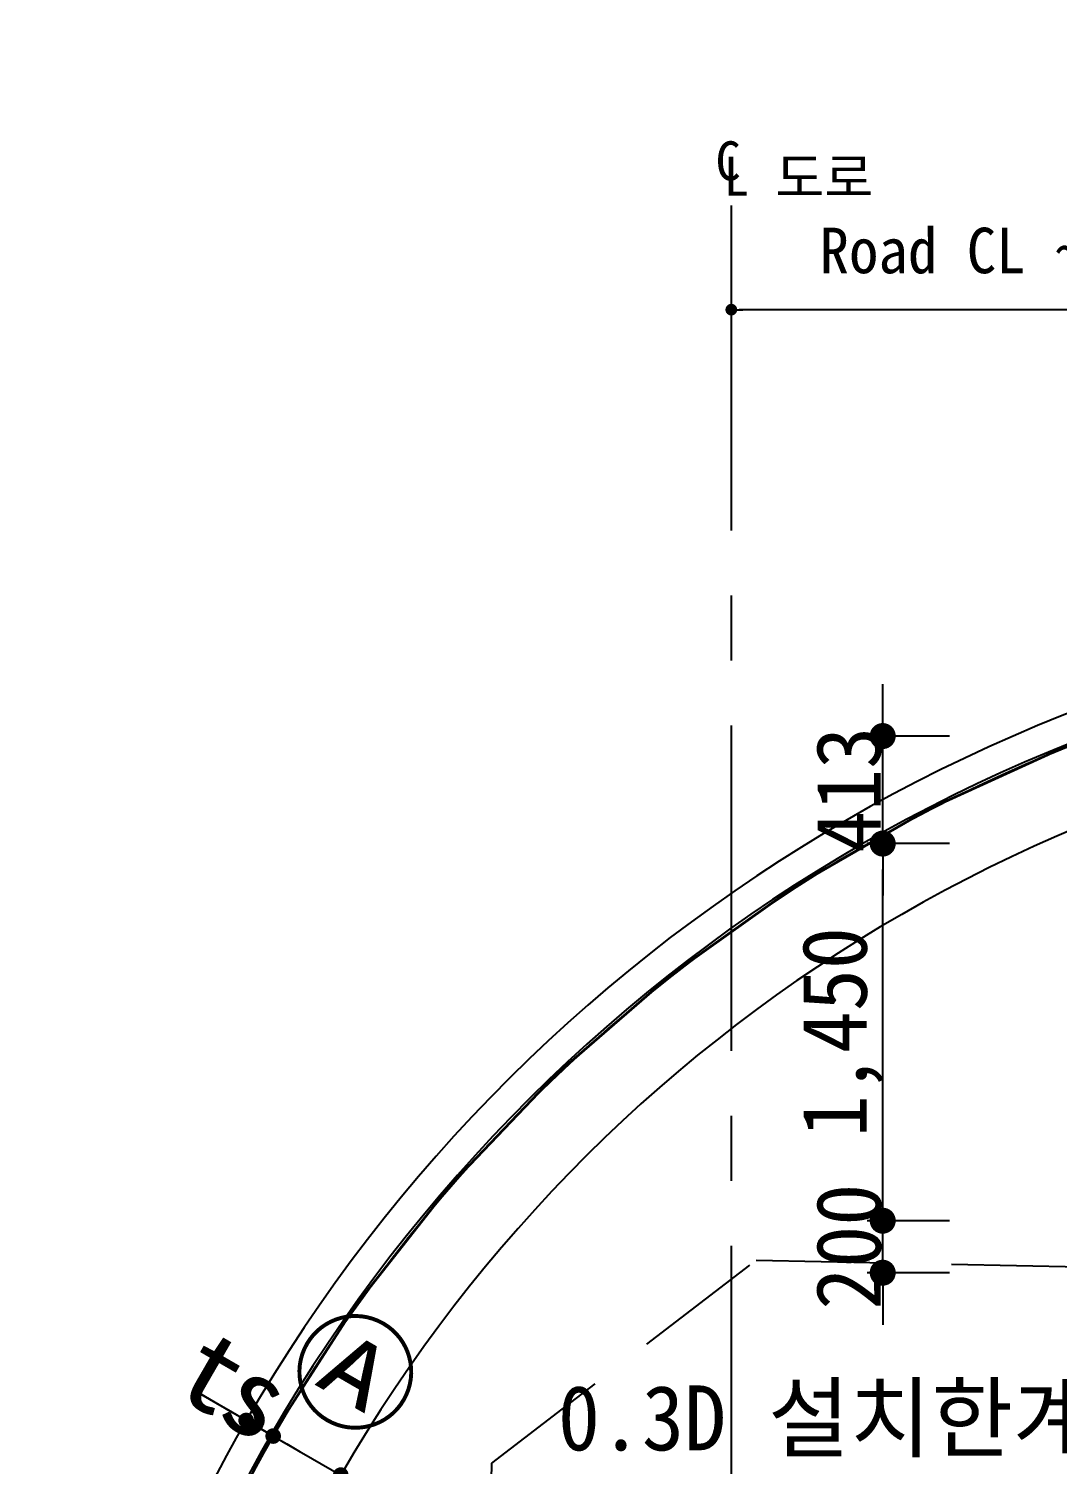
# Model space of a CAD drawing. Header units: millimetres. Extents: x -69382 to 174843, y -46375 to 101648.
# Drawn here: x -18326 to -14372, y 16769 to 22289 of the extents above; entities that cross this region are included whole.
import ezdxf

# ---------------------------------------------------------------- set-up
doc = ezdxf.new("R2010")
doc.units = ezdxf.units.MM
doc.header["$LTSCALE"] = 1000
for name, pattern in [('A-CENTR01', [2, 1.25, -0.25, 0.25, -0.25]), ('A-DASHD01', [0.75, 0.5, -0.25]), ('A-HIDDN01', [0.375, 0.25, -0.125])]:
    doc.linetypes.add(name, pattern=pattern)
for name, color, linetype in [('-길작업', 255, 'Continuous'), ('CS-CNTL', 1, 'A-CENTR01'), ('CS-CONC', 4, 'Continuous'), ('CS-DIML', 1, 'Continuous'), ('CS-HIDL', 2, 'A-DASHD01'), ('CS-LEAT', 3, 'Continuous'), ('CS-TEXT', 3, 'Continuous'), ('CST-01-02-02-G05-CS-EXCV', 3, 'CFZ008'), ('DIM1', 1, 'Continuous'), ('J', 4, 'Continuous')]:
    doc.layers.add(name, color=color, linetype=linetype)
doc.styles.get("Standard").update_dxf_attribs({"font": 'txt.shx', "bigfont": 'whgtxt.shx'})
doc.styles.add('WGTXT', font='DotumChe.ttf')
doc.linetypes.add('CFZ008', pattern='A,0.9,-0.2,[106,KHCLINE.shx,S=0.00606,R=180,X=0,Y=0],0.9', length=2)
doc.dimstyles.new('DIM-01', dxfattribs={"dimscale": 100, "dimtxt": 3, "dimasz": 0.6, "dimexe": 0, "dimexo": 0, "dimgap": 1, "dimtad": 1, "dimdec": 0, "dimrnd": 0.001, "dimzin": 1, "dimdsep": 46, "dimlunit": 6, "dimtxsty": 'WGTXT', "dimblk": 'DOT', "dimcen": 0, "dimclrd": 1, "dimclre": 1, "dimclrt": 3, "dimadec": 4, "dimazin": 0, "dimtfac": 1, "dimtdec": 0, "dimtix": 1, "dimtmove": 2, "dimatfit": 3, "dimldrblk": 'DOT', "dimfxl": 1.5, "dimlwd": -1, "dimarcsym": 0})
doc.dimstyles.new('DIM-50(j)', dxfattribs={"dimscale": 50, "dimtxt": 3, "dimasz": 0.6, "dimexe": 1.25, "dimexo": 0, "dimgap": 1.25, "dimtad": 1, "dimdec": 0, "dimdsep": 46, "dimlunit": 6, "dimtxsty": 'WGTXT', "dimblk": 'CMRSPOS', "dimcen": 6.375, "dimclrd": 1, "dimclre": 1, "dimclrt": 3, "dimadec": 4, "dimazin": 0, "dimtfac": 1, "dimtdec": 0, "dimtix": 1, "dimtmove": 2, "dimatfit": 1, "dimldrblk": 'CMRSPOS', "dimfxl": 1.25, "dimtolj": 1, "dimtzin": 0, "dimarcsym": 0})
doc.dimstyles.get("Standard").update_dxf_attribs({"dimtxt": 0.18, "dimasz": 0.18, "dimexe": 0.18, "dimexo": 0.0625, "dimgap": 0.09, "dimtad": 0, "dimtih": 1, "dimtoh": 1, "dimdec": 4, "dimzin": 0, "dimdsep": 46, "dimtxsty": 'Standard', "dimcen": 0.09, "dimadec": 0, "dimazin": 0, "dimtfac": 1, "dimtdec": 4, "dimtofl": 0, "dimtmove": 0, "dimatfit": 3, "dimfxl": 1, "dimtolj": 1, "dimtzin": 0, "dimarcsym": 0})

# ---------------------------------------------------------------- blocks, each defined once
blk = doc.blocks.new('_Dot')
at = {"layer": 'DIM1'}
blk.add_line((0, 0), (-1, 0), dxfattribs=at)
at = {"layer": 'DIM1', "const_width": 0.5}
blk.add_lwpolyline([(-0.25, 0, 1), (0.25, 0, 1)], format="xyb", close=True, dxfattribs=at)
blk = doc.blocks.new('*D520')
at = {"layer": 'CS-DIML', "color": 1, "transparency": 16777216}
for p, q in [((-17542, 16968), (-17593.9, 16998)), ((-17386.1, 16878), (-17490, 16938)), ((-17334.1, 16848), (-17282.2, 16818))]:
    blk.add_line(p, q, dxfattribs=at)
at = {"layer": 'Defpoints', "color": 0, "transparency": 16777216}
for p in [(-17490, 16938), (-17490, 16938), (-17386.1, 16878)]:
    blk.add_point(p, dxfattribs=at)
at = {"layer": 'CS-DIML', "color": 1, "transparency": 16777216, "xscale": 60, "yscale": 60, "zscale": 60}
for p, rotation in [((-17490, 16938), 329.9999999999691), ((-17386.1, 16878), 149.9999999999691)]:
    blk.add_blockref('_Dot', p, dxfattribs=dict(at, rotation=rotation))
at = {"layer": 'CS-DIML', "color": 3, "transparency": 16777216, "insert": (-17537.6, 17074.9), "char_height": 300, "attachment_point": 5, "rotation": 330, "style": 'WGTXT'}
blk.add_mtext('ts', dxfattribs=at)
blk = doc.blocks.new('*D501')
at = {"layer": 'CS-DIML', "color": 1, "transparency": 16777216}
for p, q in [((-15043.4, 17806), (-15043.4, 17906)), ((-14786.3, 17706), (-15103.4, 17706)), ((-15043.4, 17506), (-15043.4, 17706)), ((-14786.3, 17506), (-15103.4, 17506)), ((-15043.4, 17406), (-15043.4, 17306))]:
    blk.add_line(p, q, dxfattribs=at)
at = {"layer": 'Defpoints', "color": 0, "transparency": 16777216}
for p in [(-15043.4, 17706), (-14611.3, 17706), (-14611.3, 17506)]:
    blk.add_point(p, dxfattribs=at)
at = {"layer": 'CS-DIML', "color": 1, "transparency": 16777216, "xscale": 100, "yscale": 100, "zscale": 100}
for p, rotation in [((-15043.4, 17706), 270), ((-15043.4, 17506), 90)]:
    blk.add_blockref('_Dot', p, dxfattribs=dict(at, rotation=rotation))
at = {"layer": 'CS-DIML', "color": 3, "transparency": 16777216, "insert": (-15173.6, 17606), "char_height": 250, "attachment_point": 5, "rotation": 90, "style": 'WGTXT'}
blk.add_mtext('\\A1;200', dxfattribs=at)
blk = doc.blocks.new('*D502')
at = {"layer": 'CS-DIML', "color": 1, "transparency": 16777216}
for p, q in [((-14786.3, 19155.9), (-15103.4, 19155.9)), ((-15043.4, 17806), (-15043.4, 19055.9)), ((-14786.3, 17706), (-15103.4, 17706))]:
    blk.add_line(p, q, dxfattribs=at)
at = {"layer": 'Defpoints', "color": 0, "transparency": 16777216}
for p in [(-15043.4, 19155.9), (-14611.3, 19155.9), (-14611.3, 17706)]:
    blk.add_point(p, dxfattribs=at)
at = {"layer": 'CS-DIML', "color": 1, "transparency": 16777216, "xscale": 100, "yscale": 100, "zscale": 100}
for p, rotation in [((-15043.4, 19155.9), 90), ((-15043.4, 17706), 270)]:
    blk.add_blockref('_Dot', p, dxfattribs=dict(at, rotation=rotation))
at = {"layer": 'CS-DIML', "color": 3, "transparency": 16777216, "insert": (-15197.2, 18430.9), "char_height": 250, "attachment_point": 5, "rotation": 90, "style": 'WGTXT'}
blk.add_mtext('\\A1;1,450', dxfattribs=at)
blk = doc.blocks.new('*D503')
at = {"layer": 'CS-DIML', "color": 1, "transparency": 16777216}
for p, q in [((-15043.4, 19669.3), (-15043.4, 19769.3)), ((-14786.3, 19569.3), (-15103.4, 19569.3)), ((-15043.4, 19155.9), (-15043.4, 19569.3)), ((-14786.3, 19155.9), (-15103.4, 19155.9)), ((-15043.4, 19055.9), (-15043.4, 18955.9))]:
    blk.add_line(p, q, dxfattribs=at)
at = {"layer": 'Defpoints', "color": 0, "transparency": 16777216}
for p in [(-15043.4, 19569.3), (-14611.3, 19569.3), (-14611.3, 19155.9)]:
    blk.add_point(p, dxfattribs=at)
at = {"layer": 'CS-DIML', "color": 1, "transparency": 16777216, "xscale": 100, "yscale": 100, "zscale": 100}
for p, rotation in [((-15043.4, 19569.3), 270), ((-15043.4, 19155.9), 90)]:
    blk.add_blockref('_Dot', p, dxfattribs=dict(at, rotation=rotation))
at = {"layer": 'CS-DIML', "color": 3, "transparency": 16777216, "insert": (-15173.6, 19362.6), "char_height": 250, "attachment_point": 5, "rotation": 90, "style": 'WGTXT'}
blk.add_mtext('\\A1;413', dxfattribs=at)
blk = doc.blocks.new('*D516')
at = {"layer": 'CS-DIML', "color": 6, "transparency": 16777216}
for p, q in [((-17438, 16908), (-17490, 16938)), ((-17386.1, 16878), (-17126.3, 16728)), ((-17074.3, 16698), (-17022.3, 16668))]:
    blk.add_line(p, q, dxfattribs=at)
at = {"layer": 'Defpoints', "color": 0, "transparency": 16777216}
for p in [(-17386.1, 16878), (-17126.3, 16728), (-17126.3, 16728)]:
    blk.add_point(p, dxfattribs=at)
at = {"layer": 'CS-DIML', "color": 6, "transparency": 16777216, "xscale": 60, "yscale": 60, "zscale": 60}
for p, rotation in [((-17386.1, 16878), 330.0000000024546), ((-17126.3, 16728), 150.0000000024546)]:
    blk.add_blockref('_Dot', p, dxfattribs=dict(at, rotation=rotation))
at = {"layer": 'CS-DIML', "color": 6, "transparency": 16777216, "insert": (-17083.9, 17101.4), "char_height": 350, "attachment_point": 5, "rotation": 330, "style": 'WGTXT'}
blk.add_mtext('Ⓐ', dxfattribs=at)
blk = doc.blocks.new('*D517')
at = {"layer": 'CS-DIML', "color": 1, "transparency": 16777216}
for p, q in [((-17542, 16968), (-17593.9, 16998)), ((-17386.1, 16878), (-17490, 16938)), ((-17334.1, 16848), (-17282.2, 16818))]:
    blk.add_line(p, q, dxfattribs=at)
at = {"layer": 'Defpoints', "color": 0, "transparency": 16777216}
for p in [(-17490, 16938), (-17490, 16938), (-17386.1, 16878)]:
    blk.add_point(p, dxfattribs=at)
at = {"layer": 'CS-DIML', "color": 1, "transparency": 16777216, "xscale": 60, "yscale": 60, "zscale": 60}
for p, rotation in [((-17490, 16938), 330.0000000010302), ((-17386.1, 16878), 150.0000000010301)]:
    blk.add_blockref('_Dot', p, dxfattribs=dict(at, rotation=rotation))
at = {"layer": 'CS-DIML', "color": 3, "transparency": 16777216, "insert": (-17532.1, 17071.8), "char_height": 300, "attachment_point": 5, "rotation": 330, "style": 'WGTXT'}
blk.add_mtext('ts', dxfattribs=at)
blk = doc.blocks.new('CMRSPOS')
at = {"layer": 'CS-DIML', "color": 1}
blk.add_line((-0.75, 0), (-1.5, 0), dxfattribs=at)
at = {"layer": 'CS-DIML', "color": 1, "const_width": 0.75}
blk.add_lwpolyline([(-0.375, 0, 1), (0.375, 0, 1)], format="xyb", close=True, dxfattribs=at)
blk = doc.blocks.new('*D497')
at = {"layer": 'CS-DIML', "color": 6, "lineweight": -2, "transparency": 16777216}
for p, q in [((-15625.4, 21208.6), (-15625.4, 21146.1)), ((-12055.4, 21208.6), (-15595.4, 21208.6)), ((-12025.4, 21208.6), (-12025.4, 21146.1))]:
    blk.add_line(p, q, dxfattribs=at)
at = {"layer": 'Defpoints', "color": 0, "transparency": 16777216}
for p in [(-15625.4, 21208.6), (-15625.4, 21208.6), (-12025.4, 21208.6)]:
    blk.add_point(p, dxfattribs=at)
at = {"layer": 'CS-DIML', "color": 6, "lineweight": -2, "transparency": 16777216, "xscale": 30, "yscale": 30, "zscale": 30, "rotation": 180}
blk.add_blockref('CMRSPOS', (-15625.4, 21208.6), dxfattribs=at)
at = {"layer": 'CS-DIML', "color": 6, "lineweight": -2, "transparency": 16777216, "xscale": 30, "yscale": 30, "zscale": 30}
blk.add_blockref('CMRSPOS', (-12025.4, 21208.6), dxfattribs=at)
at = {"layer": 'CS-DIML', "color": 6, "transparency": 16777216, "insert": (-13935.4, 21426.9), "char_height": 175, "attachment_point": 5, "style": 'WGTXT'}
blk.add_mtext('\\A1;Road CL ~ Tunnel CL 거리', dxfattribs=at)

msp = doc.modelspace()

# ---------------------------------------------------------------- linework, layer by layer
at = {"layer": '-길작업', "color": 3}
msp.add_circle((-11340.1893, 15806.461), 12116.7265, dxfattribs=at)
at = {"layer": 'CS-CNTL'}
msp.add_line((-15625.3782, 21609.6277), (-15625.3782, 11695.6163), dxfattribs=at)
at = {"layer": 'CS-CONC'}
for centre, radius, start, end in [((-12025.3782, 13782.9805), 6190, 30, 150), ((-12025.3782, 13782.9805), 5890, 30, 150), ((-12939.6694, 14310.8468), 5134.2674, 150, 203.5192515)]:
    msp.add_arc(centre, radius, start, end, dxfattribs=at)
at = {"layer": 'CS-DIML'}
for p, q in [((-17550.6203, 16972.9805), (-17668.6472, 17041.1234)), ((-17489.9985, 16937.9805), (-17663.2036, 17037.9805))]:
    msp.add_line(p, q, dxfattribs=at)
at = {"layer": 'CS-DIML', "color": 2, "linetype": 'A-HIDDN01', "const_width": 10, "flags": 128}
msp.add_lwpolyline([(-6404.052, 12108.9805), (-6404.052, 12108.9805), (-6199.0529, 12108.9805), (-6199.0366, 12198.7629, -0.269451409), (-6167.7352, 12252.6302, 0.201537786), (-5996.4745, 12496.9861, 0.188817455), (-6660.6049, 16880.4805, 0.577350269), (-17390.6597, 16880.4805, 0.217395331), (-17797.4422, 12632.5793, 0.181398454), (-17597.8221, 12407.227, -0.292415643), (-17561.8292, 12350.9453), (-17561.8292, 12266.9805), (-17356.8292, 12266.9805)], format="xyb", dxfattribs=at)
at = {"layer": 'CS-HIDL'}
msp.add_lwpolyline([(-16625.1783, 12774.9765), (-16545.1943, 16774.1768), (-15529.3974, 17554.0208), (-8330.837, 17410.0496), (-7347.0337, 16590.2135), (-7427.0177, 12591.0133)], dxfattribs=at)
at = {"layer": 'CS-LEAT'}
msp.add_lwpolyline([(-6194.0538, 12103.9805), (-6194.0538, 12103.9805), (-6194.0366, 12198.7619, -0.26958023), (-6165.2357, 12248.2997, 0.199537372), (-5991.6652, 12495.585, 0.188827533), (-6656.2748, 16882.9805, 0.577350269), (-17394.9898, 16882.9805, 0.217400285), (-17802.1363, 12630.8545, 0.182089804), (-17600.0523, 12402.7493, -0.293112127), (-17566.8292, 12350.9453), (-17566.8292, 12261.9805), (-17566.8292, 12261.9805)], format="xyb", dxfattribs=at)
at = {"layer": 'CST-01-02-02-G05-CS-EXCV', "linetype": 'CFZ008', "ltscale": 1.5}
msp.add_lwpolyline([(-5978.9872, 12103.9805, 0.204701934), (-6560.7579, 16937.9805, 0.577350269), (-17489.9985, 16937.9805, 0.235215078), (-17778.2512, 12261.9805)], format="xyb", dxfattribs=at)

# ---------------------------------------------------------------- texts
at = {"layer": 'CS-TEXT', "style": 'WGTXT'}
for s, p in [('C', (-15686.1647, 21706.0086)), ('L', (-15654.5478, 21646.6832)), ('  도로', (-15650.3025, 21642.0264))]:
    msp.add_text(s, height=150, dxfattribs=at).set_placement(p)
at = {"layer": 'J', "color": 3, "style": 'WGTXT'}
msp.add_text('0.3D 설치한계선', height=250, dxfattribs=at).set_placement((-16291.7405, 16822.9384))

# ---------------------------------------------------------------- dimensions: what is measured, and where the dimension line sits
at = {"layer": 'CS-DIML', "color": 6}
dim = msp.add_linear_dim(base=(-15625.3782, 21208.6166), p1=(-12025.3782, 21208.6166), p2=(-15625.3782, 21208.6166), angle=180, text='Road CL ~ Tunnel CL 거리', dimstyle='DIM-50(j)', override={"dimtxt": 3.5, "dimclrd": 6, "dimclre": 6, "dimclrt": 6}, dxfattribs=at)
dim.commit()
dim.dimension.update_dxf_attribs({"geometry": '*D497', "text_midpoint": (-13935.3782, 21426.9409), "dimtype": 160})
at = {"layer": 'CS-DIML'}
for base, p1, p2, picture, middle in [((-15043.3899, 19569.2602), (-14611.3141, 19155.9493), (-14611.3141, 19569.2602), '*D503', (-15173.5563, 19362.6047)), ((-15043.3899, 19155.9493), (-14611.3141, 17705.9501), (-14611.3141, 19155.9493), '*D502', (-15197.1915, 18430.9497)), ((-15043.3899, 17705.9501), (-14611.3141, 17505.9501), (-14611.3141, 17705.9501), '*D501', (-15173.5563, 17605.9501))]:
    dim = msp.add_linear_dim(base=base, p1=p1, p2=p2, angle=90, dimstyle='Standard', override={"dimscale": 50, "dimtxt": 5, "dimasz": 2, "dimexe": 1.2, "dimexo": 3.5, "dimgap": 0.1, "dimtad": 1, "dimtih": 0, "dimtoh": 0, "dimdec": 0, "dimlunit": 6, "dimtxsty": 'WGTXT', "dimblk1": 'Dot', "dimblk2": 'Dot', "dimsah": 1, "dimclrd": 1, "dimclre": 1, "dimclrt": 3, "dimtix": 1, "dimtofl": 1, "dimtmove": 2, "dimlwd": 65535, "dimlwe": 65535}, dxfattribs=at)
    dim.commit()
    dim.dimension.update_dxf_attribs({"geometry": picture, "text_midpoint": middle})
at = {"layer": 'CS-DIML', "color": 6}
dim = msp.add_aligned_dim(p1=(-17386.0755, 16877.9805), p2=(-17126.2678, 16727.9805), distance=0, text='Ⓐ', dimstyle='DIM-01', override={"dimtxt": 3.5, "dimtxsty": 'WGTXT', "dimclrd": 6, "dimclre": 6, "dimclrt": 6}, dxfattribs=at)
dim.commit()
dim.dimension.update_dxf_attribs({"geometry": '*D516', "text_midpoint": (-17083.8705, 17101.4148)})
at = {"layer": 'CS-DIML'}
for picture, middle in [('*D520', (-17537.5824, 17074.9054)), ('*D517', (-17532.1389, 17071.7625))]:
    dim = msp.add_linear_dim(base=(-17489.9985, 16937.9805), p1=(-17386.0755, 16877.9805), p2=(-17489.9985, 16937.9805), angle=150, text='ts', dimstyle='DIM-01', override={"dimtxsty": 'WGTXT'}, dxfattribs=at)
    dim.commit()
    dim.dimension.update_dxf_attribs({"geometry": picture, "text_midpoint": middle, "dimtype": 161})

doc.saveas('drawing.dxf')
